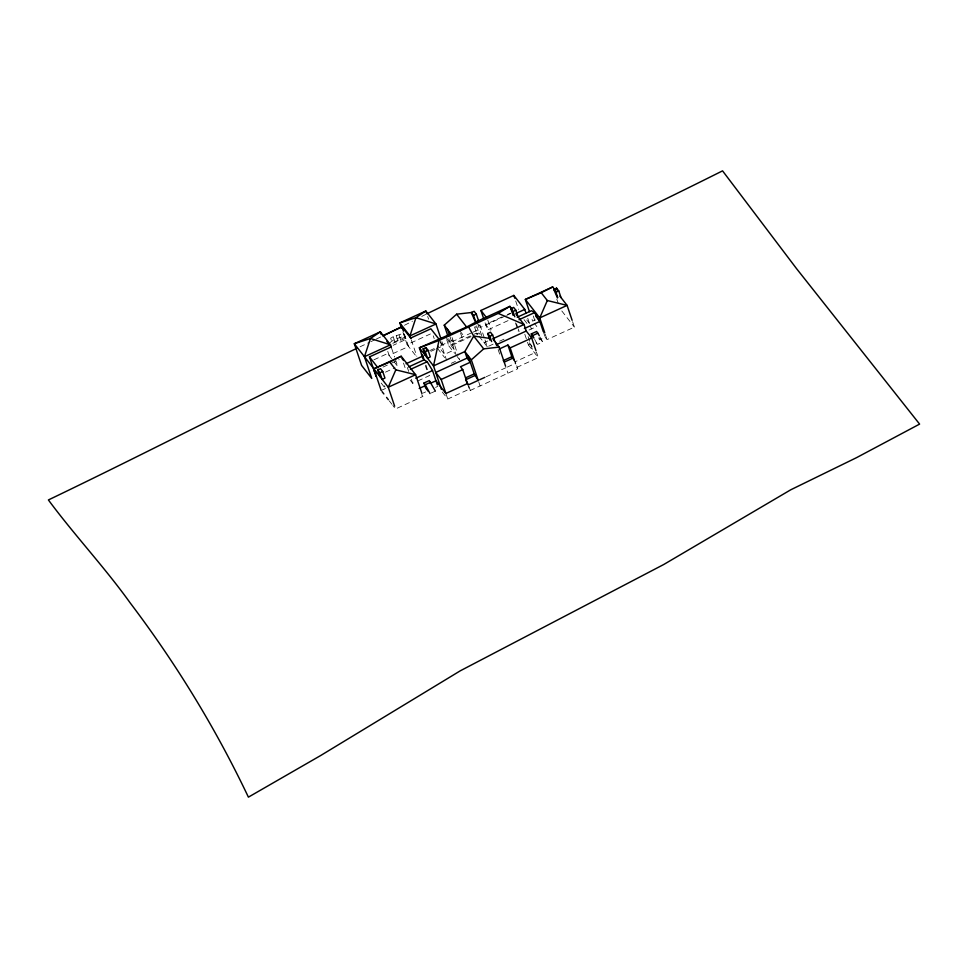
<?xml version="1.0" encoding="UTF-8"?>
<svg xmlns="http://www.w3.org/2000/svg" width="968" height="968" viewBox="0 0 968 968"><rect width="100%" height="100%" fill="white"/><g stroke="black" fill="none" stroke-linecap="round" stroke-linejoin="round"><path stroke-width="0.73" stroke-dasharray="4.84 3.63" d="M389.68 342.841L394.17 339.526L404.624 336.005L405.362 336.937L392.379 342.878M405.435 338.413L403.68 333.186L393.214 336.707L390.636 338.219L392.391 343.434L405.435 338.413L406.173 339.344L393.189 345.286M404.467 325.284L412.441 321.207M421.745 316.451L425.726 314.406M360.023 346.822L369.498 342.309M370.853 341.668L374.906 339.744M376.262 339.09L381.67 336.525M373.938 359.793L387.636 353.526L393.165 360.616M403.003 332.399L407.117 344.62L430.397 333.96M382.953 367.09L389.729 363.992M391.084 363.375L399.215 359.648M502.077 316.935L485.634 324.461L490.195 330.306M507.559 314.418L510.305 313.172M429.744 350.597L435.189 348.105M440.646 345.612L452.915 339.998L451.294 337.929M505.284 316.04L480.745 327.257L478.325 324.159M506.651 315.411L510.741 313.535M385.458 372.16L395.041 367.767M430.954 351.336L435.055 349.46M436.435 348.831L443.284 345.697L441.916 341.619M471.634 332.786L450.12 342.636L445.861 337.179M472.904 332.218L477.962 329.894L475.397 326.615M446.696 339.647L448.777 345.818L472.808 334.819M474.078 334.238L476.607 333.089L478.277 335.218M448.765 338.606L451.161 345.721L471.041 336.622M476.341 334.19L479.003 332.98L480.612 335.049M508.067 320.614L487.509 330.027L484.69 321.654M487.775 341.002L484.097 342.684L483.165 339.901M381.162 390.479L386.631 387.974M535.389 319.912L532.654 321.158L531.287 317.093M451.318 363.303L455.408 361.427M488.695 346.193L494.152 343.7M499.597 341.208L506.409 338.086M410.178 380.097L412.671 383.292L416.555 381.525M417.849 380.932L429.477 375.608L428.146 373.902M529.06 330.04L536.816 326.494L534.312 323.3M423.343 392.984L425.642 391.931M435.564 387.394L437.851 386.341M524.801 334.238L528.395 344.911L530.682 343.858M572.584 321.666L574.411 327.099L547.053 339.611L545.19 337.227L539.454 339.853L538.269 336.319L542.709 341.994L537.373 344.439L534.711 341.026M431.365 392.947L435.37 391.108M486.178 376.746L506.07 367.646L507.934 373.212M507.292 367.09L515.859 363.169L514.492 360.798M442.291 392.016L447.76 399.022L469.323 389.16L470.315 390.431L517.723 368.735L515.859 363.169M516.731 367.465L538.293 357.603L536.417 352.037L514.867 361.899L517.723 368.735M561.803 310.958L574.411 327.099M526.737 319.924L529.484 323.421M524.051 319.646L529.532 326.652M529.181 342.757L532.775 347.367M528.395 344.911L538.293 357.603M479.099 336.283L487.327 346.822M459.776 330.802L464.047 336.271M451.161 345.721L454.391 349.859L444.602 354.336L437.766 345.576M448.777 345.818L454.597 353.284M457.077 356.454L459.498 359.551L457.646 354.058M440.513 342.152L443.284 345.697M437.463 348.359L444.675 357.591M407.117 344.62L417.256 357.603M421.673 394.823L422.919 396.42L395.573 408.932L392.863 405.471M394.097 361.79L397.775 366.521L395.041 358.378M381.186 383.038L385.458 388.519L384.526 385.736M389.269 400.861L391.967 404.321M539.987 336.937L542.709 341.994M534.651 339.381L537.373 344.439M556.806 299.148L559.093 305.936M545.226 334.19L547.053 339.611M543.314 331.661L545.19 337.227M533.271 315.967L535.933 323.856M527.754 318.315L531.347 328.987M528.129 336.634L532.823 350.597M515.702 301.012L518.533 309.397M516.464 323.651L517.795 327.595M518.243 328.914L519.126 331.552M515.448 322.852L518.219 331.104M498.121 349.521L499.863 354.699M487.775 320.045L491.079 329.834M479.934 324.837L484.557 338.57M485.016 339.95L486.868 345.443M477.514 323.118L481.761 335.714M476.607 325.865L479.003 332.98M474.526 326.906L476.607 333.089M478.7 381.779L480.104 385.954M460.611 333.27L462.692 339.453M468.911 386.256L470.315 390.431M452.092 337.566L457.186 352.691M467.447 383.594L469.323 389.16M449.684 335.86L456.267 355.413M439.896 340.337L446.478 359.902M427.662 316.427L428.57 319.137M433.24 335.799L434.184 338.594M445.885 393.456L447.76 399.022M425.932 365.081L428.594 372.97M425.375 365.662L426.755 369.776M411.315 339.962L416.797 356.248M404.394 334.069L408.569 346.483L389.1 355.389L387.66 351.106M399.167 335.255L400.921 340.482M407.359 367.501L408.69 371.458M411.352 379.347L412.671 383.292M396.178 335.678L397.933 340.905M403.487 363.036L405.774 369.824M393.214 336.707L394.968 341.934M391.616 348.214L394.581 357.023"/><path stroke-width="1.45" d="M512.544 309.76L509.894 306.36L498.193 313.39L439.012 340.482L433.507 365.904L441.36 389.245M381.247 334.529L380.339 331.818L354.312 343.725L361.608 365.432L371.748 378.428L364.452 356.72L370.441 338.485L380.339 331.818L390.479 344.802L391.387 347.524M381.162 390.479L373.854 368.772L389.753 362.056L395.827 369.849L388.265 387.224L394.654 406.221M529.46 311.66L525.346 299.451L541.233 292.735L547.319 300.528L539.745 317.903L544.778 332.823M447.857 335.92L444.251 325.163L456.618 314.201L472.081 312.434M466.056 380.702L468.439 384.865L478.228 380.388L471.319 359.842L483.685 348.867L499.149 347.101L505.611 366.279M401.817 326.652L384.381 335.231M427.057 313.729C525.539 266.079 624.687 219.821 722.551 170.852L796.567 268.668L919.6 424.105L856.414 457.719L790.747 489.796L663.83 564.453L460.344 670.776L320.783 755.463L248.401 797.148C215.755 728.396 176.103 663.588 130.16 602.882C104.605 567.224 74.488 535.195 48.4 499.948C151.867 450.326 253.604 397.219 357.325 348.105M389.753 362.056L401.212 356.26L415.611 374.701L422 393.698M541.233 292.735L552.692 286.939L555.402 290.4M382.517 335.836L401.986 326.918L410.674 338.05L430.881 328.793L438.988 339.187M364.452 356.72L390.479 344.802L370.441 338.485L354.312 343.725L388.265 387.224L415.611 374.701L395.827 369.849M376.044 376.455L369.461 356.902L391.193 346.955L386.861 341.401M475.01 321.061L471.331 312.579L474.139 311.297L476.316 314.104L478.543 320.711L466.612 327.002L419.362 347.79L423.052 358.789M483.746 318.859L480.927 310.462L513.827 295.409L524.765 309.433L526.035 313.196M471.331 312.579L473.521 315.386L476.316 314.104M373.854 368.772L401.212 356.26M509.894 306.36L475.736 321.993L473.521 315.386M552.692 286.939L525.346 299.451L539.745 317.903L567.103 305.392L572.124 320.311M425.351 355.462L423.125 348.855L425.92 347.572L428.11 350.368L430.336 356.974M513.076 315.302L510.85 308.695L513.645 307.413L515.835 310.208L518.061 316.826M379.976 376.6L377.75 369.994L380.557 368.711L382.735 371.506L384.961 378.125M557.459 297.914L553.781 289.432L556.576 288.149L558.766 290.957L560.992 297.563M423.125 348.855L425.303 351.65L428.11 350.368M510.85 308.695L513.028 311.49L515.835 310.208M377.75 369.994L379.94 372.789L382.735 371.506M553.781 289.432L555.959 292.239L558.766 290.957M406.088 363.738L422.895 356.042L424.166 359.818L427.19 361.742L432.539 370.55L437.391 384.949M515.944 313.463L524.765 309.433M408.653 366.92L424.166 359.818M429.393 357.398L427.529 358.257L425.303 351.65M517.214 317.238L531.505 310.704L534.53 312.628L539.878 321.436L543.314 331.661M384.03 378.548L382.166 379.408L379.94 372.789M489.881 340.107L487.666 333.5L490.461 332.218L492.651 335.013L494.878 341.619M410.396 369.425L427.19 361.742M519.017 319.718L534.53 312.628M487.666 333.5L489.844 336.295L492.651 335.013M492.688 338.824L524.039 324.486L526.241 331.032L531.71 338.038L535.945 350.634M415.744 378.234L432.539 370.55M524.366 328.527L539.878 321.436L535.691 316.064M467.06 358.112L435.709 372.462L441.178 379.468L445.885 393.456L467.447 383.594L462.74 369.607L460.502 366.739L470.291 362.25L467.06 358.112L464.858 351.565L473.691 336.065L468.597 326.93L466.612 327.002L456.618 314.201M496.257 344.753L526.241 331.032M428.255 391.278L425.593 387.865L423.972 383.026L429.296 380.581L435.37 391.108M532.255 336.719L531.299 333.912L536.635 331.467L539.309 335.666M499.343 348.964L507.91 345.044L510.148 347.899L514.492 360.798M423.972 383.026L425.267 384.695L430.603 382.251M531.299 333.912L532.606 335.581L537.942 333.137M419.18 388.458L424.916 385.845M430.252 383.401L435.987 380.775L445.885 393.456M441.178 379.468L462.74 369.607M510.148 347.899L531.71 338.038M465.644 377.822L474.211 373.902L478.228 380.388M503.263 360.604L511.83 356.684L513.972 359.902M465.535 379.819L475.324 375.33M504.389 362.032L512.955 358.112M479.559 379.783L484.859 377.351M439.012 340.482L419.362 347.79L433.507 365.904L464.858 351.565L471.319 359.842M489.76 338.401L473.691 336.065L483.685 348.867M547.319 300.528L567.103 305.392L559.903 296.16M498.193 313.39L524.039 324.486L516.077 314.285M480.927 310.462L486.396 317.48M493.414 339.756L499.149 347.101M444.251 325.163L450.713 333.44M421.564 354.349L422.895 356.042M401.938 358.402L403.596 360.544M369.461 356.902L378.028 367.864M374.18 370.889L375.886 373.091M382.07 391.629L383.873 393.94M386.571 397.4L388.362 399.711M532.606 335.581L533.973 338.11M425.267 384.695L430.034 393.553M556.576 288.149L557.471 290.799M555.959 292.239L557.737 297.527M513.827 295.409L514.758 298.204M513.028 311.49L514.807 316.778M507.91 345.044L511.83 356.684M495.918 342.962L496.802 345.588M489.844 336.295L491.623 341.583M468.089 355.704L474.211 373.902M447.482 329.301L449.237 334.553M440.997 338.909L435.975 323.99L425.835 310.994L399.808 322.901L401.635 328.334M426.743 313.705L425.835 310.994L415.95 317.661L399.808 322.901L409.948 335.896L410.856 338.606M425.92 347.572L426.815 350.21M401.986 326.918L403.426 331.213M415.95 317.661L409.948 335.896L435.975 323.99L415.95 317.661"/></g></svg>
